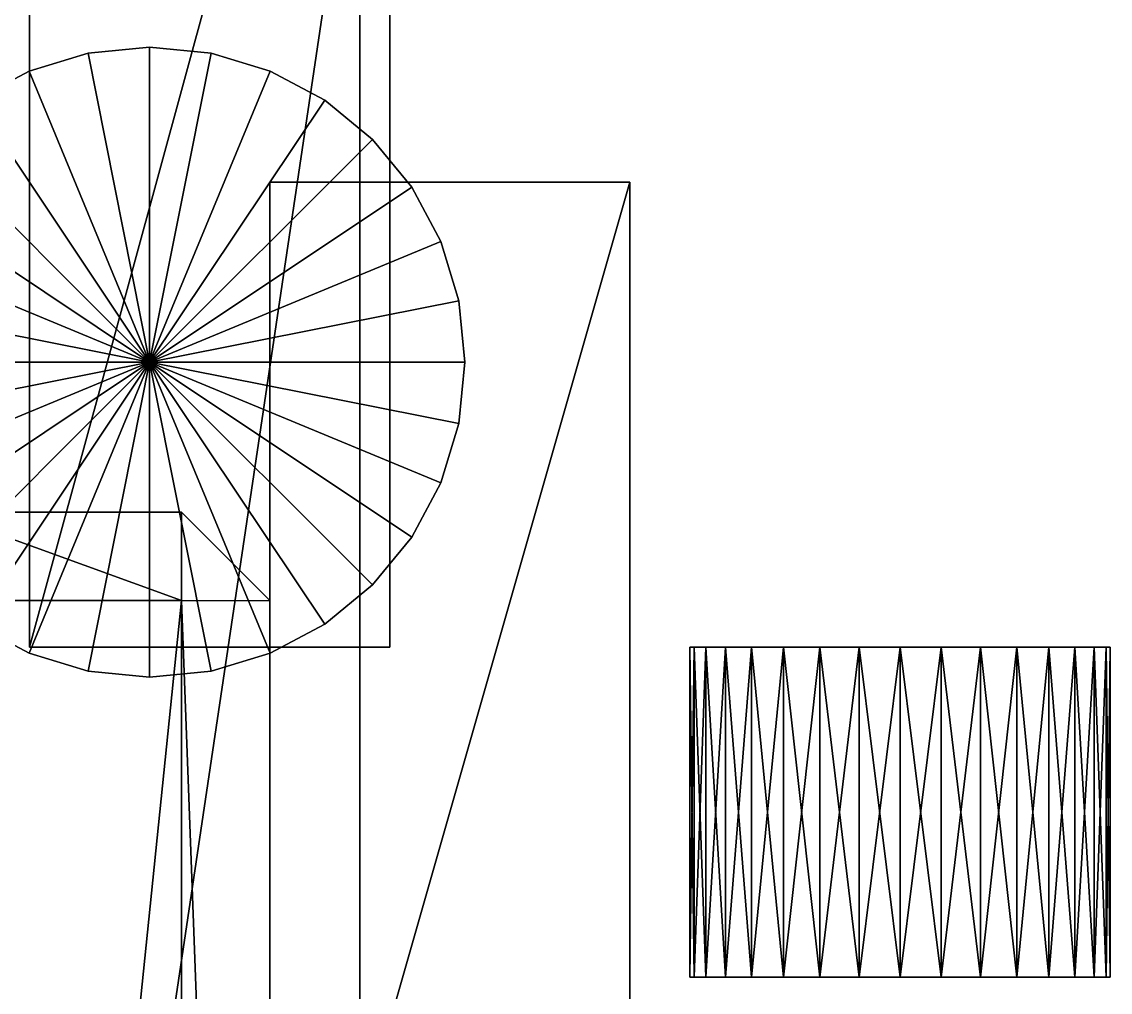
# Model space of a CAD drawing. Header units: millimetres. Extents: x -18 to 4450, y -985 to 970.
# Drawn here: x 3511.5 to 3584, y 608 to 672.7 of the extents above; entities that cross this region are included whole.
import ezdxf

# ---------------------------------------------------------------- set-up
doc = ezdxf.new("R2010")
doc.units = ezdxf.units.MM
for name, color, linetype in [('body__rear_right_tail_lamp_amber_upper_lens', 30, 'CONTINUOUS'), ('body__rear_right_tail_lamp_clear_lower_lens', 7, 'CONTINUOUS'), ('body__rear_right_tail_lamp_red_center_lens', 1, 'CONTINUOUS'), ('chassis__right_rear_bumper_stay_bolt_2', 9, 'CONTINUOUS'), ('hard_top__rear_barn_door_right_subtle_crown', 40, 'CONTINUOUS'), ('hard_top__rear_corner_glass_or_seal_1155', 4, 'CONTINUOUS'), ('hard_top__rear_door_hinge_mount_plate_4', 9, 'CONTINUOUS'), ('hard_top__rear_right_door_hinge_barrel_1', 9, 'CONTINUOUS'), ('hard_top__rear_right_door_hinge_barrel_2', 9, 'CONTINUOUS')]:
    doc.layers.add(name, color=color, linetype=linetype)

msp = doc.modelspace()

# ---------------------------------------------------------------- linework, layer by layer
at = {"layer": 'body__rear_right_tail_lamp_amber_upper_lens'}
for points in [[(3512.000084, 630.999982, 981.999993), (3512.000084, 630.999982, 1024.000049), (3512.000084, 718.999982, 1024.000049)], [(3512.000084, 630.999982, 981.999993), (3512.000084, 718.999982, 1024.000049), (3512.000084, 718.999982, 981.999993)], [(3512.000084, 630.999982, 1024.000049), (3536.000013, 630.999982, 1024.000049), (3536.000013, 718.999982, 1024.000049)], [(3512.000084, 630.999982, 1024.000049), (3536.000013, 718.999982, 1024.000049), (3512.000084, 718.999982, 1024.000049)], [(3512.000084, 630.999982, 981.999993), (3512.000084, 718.999982, 981.999993), (3536.000013, 718.999982, 981.999993)], [(3512.000084, 630.999982, 981.999993), (3536.000013, 718.999982, 981.999993), (3536.000013, 630.999982, 981.999993)], [(3536.000013, 630.999982, 981.999993), (3536.000013, 718.999982, 981.999993), (3536.000013, 718.999982, 1024.000049)], [(3536.000013, 630.999982, 981.999993), (3536.000013, 718.999982, 1024.000049), (3536.000013, 630.999982, 1024.000049)], [(3512.000084, 630.999982, 981.999993), (3536.000013, 630.999982, 981.999993), (3536.000013, 630.999982, 1024.000049)], [(3512.000084, 630.999982, 981.999993), (3536.000013, 630.999982, 1024.000049), (3512.000084, 630.999982, 1024.000049)]]:
    msp.add_3dface(points, dxfattribs=at)
at = {"layer": 'body__rear_right_tail_lamp_clear_lower_lens'}
for points in [[(3512.000084, 630.999982, 878.000021), (3512.000084, 630.999982, 920.000017), (3512.000084, 718.999982, 920.000017)], [(3512.000084, 630.999982, 878.000021), (3512.000084, 718.999982, 920.000017), (3512.000084, 718.999982, 878.000021)], [(3512.000084, 630.999982, 920.000017), (3536.000013, 630.999982, 920.000017), (3536.000013, 718.999982, 920.000017)], [(3512.000084, 630.999982, 920.000017), (3536.000013, 718.999982, 920.000017), (3512.000084, 718.999982, 920.000017)], [(3512.000084, 630.999982, 878.000021), (3512.000084, 718.999982, 878.000021), (3536.000013, 718.999982, 878.000021)], [(3512.000084, 630.999982, 878.000021), (3536.000013, 718.999982, 878.000021), (3536.000013, 630.999982, 878.000021)], [(3536.000013, 630.999982, 878.000021), (3536.000013, 718.999982, 878.000021), (3536.000013, 718.999982, 920.000017)], [(3536.000013, 630.999982, 878.000021), (3536.000013, 718.999982, 920.000017), (3536.000013, 630.999982, 920.000017)], [(3512.000084, 630.999982, 878.000021), (3536.000013, 630.999982, 878.000021), (3536.000013, 630.999982, 920.000017)], [(3512.000084, 630.999982, 878.000021), (3536.000013, 630.999982, 920.000017), (3512.000084, 630.999982, 920.000017)]]:
    msp.add_3dface(points, dxfattribs=at)
at = {"layer": 'body__rear_right_tail_lamp_red_center_lens'}
for points in [[(3512.000084, 630.999982, 930.000007), (3512.000084, 630.999982, 972.000003), (3512.000084, 718.999982, 972.000003)], [(3512.000084, 630.999982, 930.000007), (3512.000084, 718.999982, 972.000003), (3512.000084, 718.999982, 930.000007)], [(3512.000084, 630.999982, 972.000003), (3536.000013, 630.999982, 972.000003), (3536.000013, 718.999982, 972.000003)], [(3512.000084, 630.999982, 972.000003), (3536.000013, 718.999982, 972.000003), (3512.000084, 718.999982, 972.000003)], [(3512.000084, 630.999982, 930.000007), (3512.000084, 718.999982, 930.000007), (3536.000013, 718.999982, 930.000007)], [(3512.000084, 630.999982, 930.000007), (3536.000013, 718.999982, 930.000007), (3536.000013, 630.999982, 930.000007)], [(3536.000013, 630.999982, 930.000007), (3536.000013, 718.999982, 930.000007), (3536.000013, 718.999982, 972.000003)], [(3536.000013, 630.999982, 930.000007), (3536.000013, 718.999982, 972.000003), (3536.000013, 630.999982, 972.000003)], [(3512.000084, 630.999982, 930.000007), (3536.000013, 630.999982, 930.000007), (3536.000013, 630.999982, 972.000003)], [(3512.000084, 630.999982, 930.000007), (3536.000013, 630.999982, 972.000003), (3512.000084, 630.999982, 972.000003)]]:
    msp.add_3dface(points, dxfattribs=at)
at = {"layer": 'chassis__right_rear_bumper_stay_bolt_2'}
for points in [[(3556.26893, 609.000027, 552.731276), (3556.26893, 630.999982, 552.731276), (3555.999994, 630.999982, 550.000012)], [(3556.26893, 609.000027, 552.731276), (3555.999994, 630.999982, 550.000012), (3555.999994, 609.000027, 550.000012)], [(3569.999933, 630.999982, 550.000012), (3556.26893, 630.999982, 552.731276), (3555.999994, 630.999982, 550.000012)], [(3555.999994, 609.000027, 550.000012), (3555.999994, 630.999982, 550.000012), (3556.26893, 630.999982, 547.268748)], [(3555.999994, 609.000027, 550.000012), (3556.26893, 630.999982, 547.268748), (3556.26893, 609.000027, 547.268748)], [(3569.999933, 630.999982, 550.000012), (3555.999994, 630.999982, 550.000012), (3556.26893, 630.999982, 547.268748)], [(3557.065725, 609.000027, 555.357575), (3557.065725, 630.999982, 555.357575), (3556.26893, 630.999982, 552.731276)], [(3557.065725, 609.000027, 555.357575), (3556.26893, 630.999982, 552.731276), (3556.26893, 609.000027, 552.731276)], [(3569.999933, 630.999982, 550.000012), (3557.065725, 630.999982, 555.357575), (3556.26893, 630.999982, 552.731276)], [(3556.26893, 609.000027, 547.268748), (3556.26893, 630.999982, 547.268748), (3557.065725, 630.999982, 544.642448)], [(3556.26893, 609.000027, 547.268748), (3557.065725, 630.999982, 544.642448), (3557.065725, 609.000027, 544.642448)], [(3569.999933, 630.999982, 550.000012), (3556.26893, 630.999982, 547.268748), (3557.065725, 630.999982, 544.642448)], [(3558.359385, 609.000027, 557.778001), (3558.359385, 630.999982, 557.778001), (3557.065725, 630.999982, 555.357575)], [(3558.359385, 609.000027, 557.778001), (3557.065725, 630.999982, 555.357575), (3557.065725, 609.000027, 555.357575)], [(3569.999933, 630.999982, 550.000012), (3558.359385, 630.999982, 557.778001), (3557.065725, 630.999982, 555.357575)], [(3557.065725, 609.000027, 544.642448), (3557.065725, 630.999982, 544.642448), (3558.359385, 630.999982, 542.222023)], [(3557.065725, 609.000027, 544.642448), (3558.359385, 630.999982, 542.222023), (3558.359385, 609.000027, 542.222023)], [(3569.999933, 630.999982, 550.000012), (3557.065725, 630.999982, 544.642448), (3558.359385, 630.999982, 542.222023)], [(3560.100555, 609.000027, 559.899509), (3560.100555, 630.999982, 559.899509), (3558.359385, 630.999982, 557.778001)], [(3560.100555, 609.000027, 559.899509), (3558.359385, 630.999982, 557.778001), (3558.359385, 609.000027, 557.778001)], [(3569.999933, 630.999982, 550.000012), (3560.100555, 630.999982, 559.899509), (3558.359385, 630.999982, 557.778001)], [(3558.359385, 609.000027, 542.222023), (3558.359385, 630.999982, 542.222023), (3560.100555, 630.999982, 540.100515)], [(3558.359385, 609.000027, 542.222023), (3560.100555, 630.999982, 540.100515), (3560.100555, 609.000027, 540.100515)], [(3569.999933, 630.999982, 550.000012), (3558.359385, 630.999982, 542.222023), (3560.100555, 630.999982, 540.100515)], [(3562.222004, 609.000027, 561.640561), (3562.222004, 630.999982, 561.640561), (3560.100555, 630.999982, 559.899509)], [(3562.222004, 609.000027, 561.640561), (3560.100555, 630.999982, 559.899509), (3560.100555, 609.000027, 559.899509)], [(3569.999933, 630.999982, 550.000012), (3562.222004, 630.999982, 561.640561), (3560.100555, 630.999982, 559.899509)], [(3560.100555, 609.000027, 540.100515), (3560.100555, 630.999982, 540.100515), (3562.222004, 630.999982, 538.359404)], [(3560.100555, 609.000027, 540.100515), (3562.222004, 630.999982, 538.359404), (3562.222004, 609.000027, 538.359404)], [(3569.999933, 630.999982, 550.000012), (3560.100555, 630.999982, 540.100515), (3562.222004, 630.999982, 538.359404)], [(3564.642429, 609.000027, 562.934339), (3564.642429, 630.999982, 562.934339), (3562.222004, 630.999982, 561.640561)], [(3564.642429, 609.000027, 562.934339), (3562.222004, 630.999982, 561.640561), (3562.222004, 609.000027, 561.640561)], [(3569.999933, 630.999982, 550.000012), (3564.642429, 630.999982, 562.934339), (3562.222004, 630.999982, 561.640561)], [(3562.222004, 609.000027, 538.359404), (3562.222004, 630.999982, 538.359404), (3564.642429, 630.999982, 537.065685)], [(3562.222004, 609.000027, 538.359404), (3564.642429, 630.999982, 537.065685), (3564.642429, 609.000027, 537.065685)], [(3569.999933, 630.999982, 550.000012), (3562.222004, 630.999982, 538.359404), (3564.642429, 630.999982, 537.065685)], [(3567.268848, 609.000027, 563.731015), (3567.268848, 630.999982, 563.731015), (3564.642429, 630.999982, 562.934339)], [(3567.268848, 609.000027, 563.731015), (3564.642429, 630.999982, 562.934339), (3564.642429, 609.000027, 562.934339)], [(3569.999933, 630.999982, 550.000012), (3567.268848, 630.999982, 563.731015), (3564.642429, 630.999982, 562.934339)], [(3564.642429, 609.000027, 537.065685), (3564.642429, 630.999982, 537.065685), (3567.268848, 630.999982, 536.269009)], [(3564.642429, 609.000027, 537.065685), (3567.268848, 630.999982, 536.269009), (3567.268848, 609.000027, 536.269009)], [(3569.999933, 630.999982, 550.000012), (3564.642429, 630.999982, 537.065685), (3567.268848, 630.999982, 536.269009)], [(3569.999933, 609.000027, 564.00001), (3569.999933, 630.999982, 564.00001), (3567.268848, 630.999982, 563.731015)], [(3569.999933, 609.000027, 564.00001), (3567.268848, 630.999982, 563.731015), (3567.268848, 609.000027, 563.731015)], [(3569.999933, 630.999982, 550.000012), (3569.999933, 630.999982, 564.00001), (3567.268848, 630.999982, 563.731015)], [(3567.268848, 609.000027, 536.269009), (3567.268848, 630.999982, 536.269009), (3569.999933, 630.999982, 536.000013)], [(3567.268848, 609.000027, 536.269009), (3569.999933, 630.999982, 536.000013), (3569.999933, 609.000027, 536.000013)], [(3569.999933, 630.999982, 550.000012), (3567.268848, 630.999982, 536.269009), (3569.999933, 630.999982, 536.000013)], [(3569.999933, 630.999982, 550.000012), (3584.000111, 630.999982, 550.000012), (3583.730936, 630.999982, 552.731276)], [(3569.999933, 630.999982, 550.000012), (3583.730936, 630.999982, 552.731276), (3582.93438, 630.999982, 555.357575)], [(3569.999933, 630.999982, 550.000012), (3582.93438, 630.999982, 555.357575), (3581.640482, 630.999982, 557.778001)], [(3569.999933, 630.999982, 550.000012), (3581.640482, 630.999982, 557.778001), (3579.899549, 630.999982, 559.899509)], [(3569.999933, 630.999982, 550.000012), (3579.899549, 630.999982, 559.899509), (3577.778101, 630.999982, 561.640561)], [(3569.999933, 630.999982, 550.000012), (3577.778101, 630.999982, 561.640561), (3575.357676, 630.999982, 562.934339)], [(3569.999933, 630.999982, 550.000012), (3575.357676, 630.999982, 562.934339), (3572.731256, 630.999982, 563.731015)], [(3572.731256, 609.000027, 563.731015), (3572.731256, 630.999982, 563.731015), (3569.999933, 630.999982, 564.00001)], [(3572.731256, 609.000027, 563.731015), (3569.999933, 630.999982, 564.00001), (3569.999933, 609.000027, 564.00001)], [(3569.999933, 630.999982, 550.000012), (3572.731256, 630.999982, 563.731015), (3569.999933, 630.999982, 564.00001)], [(3569.999933, 609.000027, 536.000013), (3569.999933, 630.999982, 536.000013), (3572.731256, 630.999982, 536.269009)], [(3569.999933, 609.000027, 536.000013), (3572.731256, 630.999982, 536.269009), (3572.731256, 609.000027, 536.269009)], [(3569.999933, 630.999982, 550.000012), (3569.999933, 630.999982, 536.000013), (3572.731256, 630.999982, 536.269009)], [(3569.999933, 630.999982, 550.000012), (3572.731256, 630.999982, 536.269009), (3575.357676, 630.999982, 537.065685)], [(3569.999933, 630.999982, 550.000012), (3575.357676, 630.999982, 537.065685), (3577.778101, 630.999982, 538.359404)], [(3569.999933, 630.999982, 550.000012), (3577.778101, 630.999982, 538.359404), (3579.899549, 630.999982, 540.100515)], [(3569.999933, 630.999982, 550.000012), (3579.899549, 630.999982, 540.100515), (3581.640482, 630.999982, 542.222023)], [(3569.999933, 630.999982, 550.000012), (3581.640482, 630.999982, 542.222023), (3582.93438, 630.999982, 544.642448)], [(3569.999933, 630.999982, 550.000012), (3582.93438, 630.999982, 544.642448), (3583.730936, 630.999982, 547.268748)], [(3569.999933, 630.999982, 550.000012), (3583.730936, 630.999982, 547.268748), (3584.000111, 630.999982, 550.000012)], [(3575.357676, 609.000027, 562.934339), (3575.357676, 630.999982, 562.934339), (3572.731256, 630.999982, 563.731015)], [(3575.357676, 609.000027, 562.934339), (3572.731256, 630.999982, 563.731015), (3572.731256, 609.000027, 563.731015)], [(3572.731256, 609.000027, 536.269009), (3572.731256, 630.999982, 536.269009), (3575.357676, 630.999982, 537.065685)], [(3572.731256, 609.000027, 536.269009), (3575.357676, 630.999982, 537.065685), (3575.357676, 609.000027, 537.065685)], [(3577.778101, 609.000027, 561.640561), (3577.778101, 630.999982, 561.640561), (3575.357676, 630.999982, 562.934339)], [(3577.778101, 609.000027, 561.640561), (3575.357676, 630.999982, 562.934339), (3575.357676, 609.000027, 562.934339)], [(3575.357676, 609.000027, 537.065685), (3575.357676, 630.999982, 537.065685), (3577.778101, 630.999982, 538.359404)], [(3575.357676, 609.000027, 537.065685), (3577.778101, 630.999982, 538.359404), (3577.778101, 609.000027, 538.359404)], [(3579.899549, 609.000027, 559.899509), (3579.899549, 630.999982, 559.899509), (3577.778101, 630.999982, 561.640561)], [(3579.899549, 609.000027, 559.899509), (3577.778101, 630.999982, 561.640561), (3577.778101, 609.000027, 561.640561)], [(3577.778101, 609.000027, 538.359404), (3577.778101, 630.999982, 538.359404), (3579.899549, 630.999982, 540.100515)], [(3577.778101, 609.000027, 538.359404), (3579.899549, 630.999982, 540.100515), (3579.899549, 609.000027, 540.100515)], [(3581.640482, 609.000027, 557.778001), (3581.640482, 630.999982, 557.778001), (3579.899549, 630.999982, 559.899509)], [(3581.640482, 609.000027, 557.778001), (3579.899549, 630.999982, 559.899509), (3579.899549, 609.000027, 559.899509)], [(3579.899549, 609.000027, 540.100515), (3579.899549, 630.999982, 540.100515), (3581.640482, 630.999982, 542.222023)], [(3579.899549, 609.000027, 540.100515), (3581.640482, 630.999982, 542.222023), (3581.640482, 609.000027, 542.222023)], [(3582.93438, 609.000027, 555.357575), (3582.93438, 630.999982, 555.357575), (3581.640482, 630.999982, 557.778001)], [(3582.93438, 609.000027, 555.357575), (3581.640482, 630.999982, 557.778001), (3581.640482, 609.000027, 557.778001)], [(3581.640482, 609.000027, 542.222023), (3581.640482, 630.999982, 542.222023), (3582.93438, 630.999982, 544.642448)], [(3581.640482, 609.000027, 542.222023), (3582.93438, 630.999982, 544.642448), (3582.93438, 609.000027, 544.642448)], [(3583.730936, 609.000027, 552.731276), (3583.730936, 630.999982, 552.731276), (3582.93438, 630.999982, 555.357575)], [(3583.730936, 609.000027, 552.731276), (3582.93438, 630.999982, 555.357575), (3582.93438, 609.000027, 555.357575)], [(3582.93438, 609.000027, 544.642448), (3582.93438, 630.999982, 544.642448), (3583.730936, 630.999982, 547.268748)], [(3582.93438, 609.000027, 544.642448), (3583.730936, 630.999982, 547.268748), (3583.730936, 609.000027, 547.268748)], [(3584.000111, 609.000027, 550.000012), (3584.000111, 630.999982, 550.000012), (3583.730936, 630.999982, 552.731276)], [(3584.000111, 609.000027, 550.000012), (3583.730936, 630.999982, 552.731276), (3583.730936, 609.000027, 552.731276)], [(3583.730936, 609.000027, 547.268748), (3583.730936, 630.999982, 547.268748), (3584.000111, 630.999982, 550.000012)], [(3583.730936, 609.000027, 547.268748), (3584.000111, 630.999982, 550.000012), (3584.000111, 609.000027, 550.000012)], [(3569.999933, 609.000027, 550.000012), (3555.999994, 609.000027, 550.000012), (3556.26893, 609.000027, 552.731276)], [(3569.999933, 609.000027, 550.000012), (3556.26893, 609.000027, 547.268748), (3555.999994, 609.000027, 550.000012)], [(3569.999933, 609.000027, 550.000012), (3556.26893, 609.000027, 552.731276), (3557.065725, 609.000027, 555.357575)], [(3569.999933, 609.000027, 550.000012), (3557.065725, 609.000027, 544.642448), (3556.26893, 609.000027, 547.268748)], [(3569.999933, 609.000027, 550.000012), (3557.065725, 609.000027, 555.357575), (3558.359385, 609.000027, 557.778001)], [(3569.999933, 609.000027, 550.000012), (3558.359385, 609.000027, 542.222023), (3557.065725, 609.000027, 544.642448)], [(3569.999933, 609.000027, 550.000012), (3558.359385, 609.000027, 557.778001), (3560.100555, 609.000027, 559.899509)], [(3569.999933, 609.000027, 550.000012), (3560.100555, 609.000027, 540.100515), (3558.359385, 609.000027, 542.222023)], [(3569.999933, 609.000027, 550.000012), (3560.100555, 609.000027, 559.899509), (3562.222004, 609.000027, 561.640561)], [(3569.999933, 609.000027, 550.000012), (3562.222004, 609.000027, 538.359404), (3560.100555, 609.000027, 540.100515)], [(3569.999933, 609.000027, 550.000012), (3562.222004, 609.000027, 561.640561), (3564.642429, 609.000027, 562.934339)], [(3569.999933, 609.000027, 550.000012), (3564.642429, 609.000027, 537.065685), (3562.222004, 609.000027, 538.359404)], [(3569.999933, 609.000027, 550.000012), (3564.642429, 609.000027, 562.934339), (3567.268848, 609.000027, 563.731015)], [(3569.999933, 609.000027, 550.000012), (3567.268848, 609.000027, 536.269009), (3564.642429, 609.000027, 537.065685)], [(3569.999933, 609.000027, 550.000012), (3567.268848, 609.000027, 563.731015), (3569.999933, 609.000027, 564.00001)], [(3569.999933, 609.000027, 550.000012), (3569.999933, 609.000027, 536.000013), (3567.268848, 609.000027, 536.269009)], [(3569.999933, 609.000027, 550.000012), (3583.730936, 609.000027, 552.731276), (3584.000111, 609.000027, 550.000012)], [(3569.999933, 609.000027, 550.000012), (3582.93438, 609.000027, 555.357575), (3583.730936, 609.000027, 552.731276)], [(3569.999933, 609.000027, 550.000012), (3581.640482, 609.000027, 557.778001), (3582.93438, 609.000027, 555.357575)], [(3569.999933, 609.000027, 550.000012), (3579.899549, 609.000027, 559.899509), (3581.640482, 609.000027, 557.778001)], [(3569.999933, 609.000027, 550.000012), (3577.778101, 609.000027, 561.640561), (3579.899549, 609.000027, 559.899509)], [(3569.999933, 609.000027, 550.000012), (3575.357676, 609.000027, 562.934339), (3577.778101, 609.000027, 561.640561)], [(3569.999933, 609.000027, 550.000012), (3572.731256, 609.000027, 563.731015), (3575.357676, 609.000027, 562.934339)], [(3569.999933, 609.000027, 550.000012), (3569.999933, 609.000027, 564.00001), (3572.731256, 609.000027, 563.731015)], [(3569.999933, 609.000027, 550.000012), (3572.731256, 609.000027, 536.269009), (3569.999933, 609.000027, 536.000013)], [(3569.999933, 609.000027, 550.000012), (3575.357676, 609.000027, 537.065685), (3572.731256, 609.000027, 536.269009)], [(3569.999933, 609.000027, 550.000012), (3577.778101, 609.000027, 538.359404), (3575.357676, 609.000027, 537.065685)], [(3569.999933, 609.000027, 550.000012), (3579.899549, 609.000027, 540.100515), (3577.778101, 609.000027, 538.359404)], [(3569.999933, 609.000027, 550.000012), (3581.640482, 609.000027, 542.222023), (3579.899549, 609.000027, 540.100515)], [(3569.999933, 609.000027, 550.000012), (3582.93438, 609.000027, 544.642448), (3581.640482, 609.000027, 542.222023)], [(3569.999933, 609.000027, 550.000012), (3583.730936, 609.000027, 547.268748), (3582.93438, 609.000027, 544.642448)], [(3569.999933, 609.000027, 550.000012), (3584.000111, 609.000027, 550.000012), (3583.730936, 609.000027, 547.268748)]]:
    msp.add_3dface(points, dxfattribs=at)
at = {"layer": 'hard_top__rear_barn_door_right_subtle_crown'}
for points in [[(3483.999968, 354.000002, 938.000023), (3533.99992, 354.000002, 941.999972), (3533.99992, 689.999998, 924.000025)], [(3483.999968, 354.000002, 938.000023), (3533.99992, 689.999998, 924.000025), (3483.999968, 689.999998, 920.000017)], [(3483.999968, 354.000002, 921.999991), (3483.999968, 689.999998, 903.999984), (3533.99992, 689.999998, 907.999992)], [(3483.999968, 354.000002, 921.999991), (3533.99992, 689.999998, 907.999992), (3533.99992, 354.000002, 925.999999)], [(3533.99992, 354.000002, 941.999972), (3533.99992, 354.000002, 925.999999), (3533.99992, 689.999998, 907.999992)], [(3533.99992, 354.000002, 941.999972), (3533.99992, 689.999998, 907.999992), (3533.99992, 689.999998, 924.000025)]]:
    msp.add_3dface(points, dxfattribs=at)
at = {"layer": 'hard_top__rear_corner_glass_or_seal_1155'}
for points in [[(3505.880117, 639.999986, 1420.87996), (3505.880117, 639.999986, 1709.120035), (3522.119999, 639.999986, 1709.120035)], [(3505.880117, 639.999986, 1420.87996), (3522.119999, 639.999986, 1709.120035), (3522.119999, 639.999986, 1420.87996)], [(3505.880117, 639.999986, 1420.87996), (3505.880117, 634.119987, 1414.999962), (3522.119999, 634.119987, 1414.999962)], [(3505.880117, 639.999986, 1420.87996), (3522.119999, 634.119987, 1414.999962), (3522.119999, 639.999986, 1420.87996)], [(3505.880117, 639.999986, 1709.120035), (3505.880117, 634.119987, 1715.000033), (3522.119999, 634.119987, 1715.000033)], [(3505.880117, 639.999986, 1709.120035), (3522.119999, 634.119987, 1715.000033), (3522.119999, 639.999986, 1709.120035)], [(3528.000116, 634.119987, 1420.87996), (3522.119999, 639.999986, 1420.87996), (3522.119999, 639.999986, 1709.120035)], [(3528.000116, 634.119987, 1420.87996), (3522.119999, 639.999986, 1709.120035), (3528.000116, 634.119987, 1709.120035)], [(3528.000116, 634.119987, 1420.87996), (3522.119999, 639.999986, 1420.87996), (3522.119999, 634.119987, 1414.999962)], [(3528.000116, 634.119987, 1709.120035), (3522.119999, 639.999986, 1709.120035), (3522.119999, 634.119987, 1715.000033)], [(3505.880117, 475.879997, 1715.000033), (3522.119999, 475.879997, 1715.000033), (3522.119999, 634.119987, 1715.000033)], [(3505.880117, 475.879997, 1715.000033), (3522.119999, 634.119987, 1715.000033), (3505.880117, 634.119987, 1715.000033)], [(3505.880117, 475.879997, 1414.999962), (3505.880117, 634.119987, 1414.999962), (3522.119999, 634.119987, 1414.999962)], [(3505.880117, 475.879997, 1414.999962), (3522.119999, 634.119987, 1414.999962), (3522.119999, 475.879997, 1414.999962)], [(3528.000116, 475.879997, 1420.87996), (3522.119999, 475.879997, 1414.999962), (3522.119999, 634.119987, 1414.999962)], [(3528.000116, 475.879997, 1420.87996), (3522.119999, 634.119987, 1414.999962), (3528.000116, 634.119987, 1420.87996)], [(3528.000116, 475.879997, 1709.120035), (3522.119999, 475.879997, 1715.000033), (3522.119999, 634.119987, 1715.000033)], [(3528.000116, 475.879997, 1709.120035), (3522.119999, 634.119987, 1715.000033), (3528.000116, 634.119987, 1709.120035)], [(3528.000116, 475.879997, 1420.87996), (3528.000116, 634.119987, 1420.87996), (3528.000116, 634.119987, 1709.120035)], [(3528.000116, 475.879997, 1420.87996), (3528.000116, 634.119987, 1709.120035), (3528.000116, 475.879997, 1709.120035)]]:
    msp.add_3dface(points, dxfattribs=at)
at = {"layer": 'hard_top__rear_door_hinge_mount_plate_4'}
for points in [[(3528.000116, 578.000009, 1509.99999), (3528.000116, 578.000009, 1605.999947), (3528.000116, 662, 1605.999947)], [(3528.000116, 578.000009, 1509.99999), (3528.000116, 662, 1605.999947), (3528.000116, 662, 1509.99999)], [(3528.000116, 662, 1509.99999), (3528.000116, 662, 1605.999947), (3552.000046, 662, 1605.999947)], [(3528.000116, 662, 1509.99999), (3552.000046, 662, 1605.999947), (3552.000046, 662, 1509.99999)], [(3528.000116, 578.000009, 1605.999947), (3552.000046, 578.000009, 1605.999947), (3552.000046, 662, 1605.999947)], [(3528.000116, 578.000009, 1605.999947), (3552.000046, 662, 1605.999947), (3528.000116, 662, 1605.999947)], [(3528.000116, 578.000009, 1509.99999), (3528.000116, 662, 1509.99999), (3552.000046, 662, 1509.99999)], [(3528.000116, 578.000009, 1509.99999), (3552.000046, 662, 1509.99999), (3552.000046, 578.000009, 1509.99999)], [(3552.000046, 578.000009, 1509.99999), (3552.000046, 662, 1509.99999), (3552.000046, 662, 1605.999947)], [(3552.000046, 578.000009, 1509.99999), (3552.000046, 662, 1605.999947), (3552.000046, 578.000009, 1605.999947)]]:
    msp.add_3dface(points, dxfattribs=at)
at = {"layer": 'hard_top__rear_right_door_hinge_barrel_1'}
for points in [[(3519.999981, 671.000004, 1097.499967), (3519.999981, 671.000004, 1262.500048), (3515.902996, 670.59648, 1262.500048)], [(3519.999981, 671.000004, 1097.499967), (3515.902996, 670.59648, 1262.500048), (3515.902996, 670.59648, 1097.499967)], [(3519.999981, 649.999976, 1097.499967), (3515.902996, 670.59648, 1097.499967), (3519.999981, 671.000004, 1097.499967)], [(3519.999981, 649.999976, 1262.500048), (3519.999981, 671.000004, 1262.500048), (3515.902996, 670.59648, 1262.500048)], [(3524.096966, 670.59648, 1097.499967), (3524.096966, 670.59648, 1262.500048), (3519.999981, 671.000004, 1262.500048)], [(3524.096966, 670.59648, 1097.499967), (3519.999981, 671.000004, 1262.500048), (3519.999981, 671.000004, 1097.499967)], [(3519.999981, 649.999976, 1097.499967), (3519.999981, 671.000004, 1097.499967), (3524.096966, 670.59648, 1097.499967)], [(3519.999981, 649.999976, 1262.500048), (3524.096966, 670.59648, 1262.500048), (3519.999981, 671.000004, 1262.500048)], [(3515.902996, 670.59648, 1097.499967), (3515.902996, 670.59648, 1262.500048), (3511.963606, 669.401467, 1262.500048)], [(3515.902996, 670.59648, 1097.499967), (3511.963606, 669.401467, 1262.500048), (3511.963606, 669.401467, 1097.499967)], [(3519.999981, 649.999976, 1097.499967), (3511.963606, 669.401467, 1097.499967), (3515.902996, 670.59648, 1097.499967)], [(3519.999981, 649.999976, 1262.500048), (3515.902996, 670.59648, 1262.500048), (3511.963606, 669.401467, 1262.500048)], [(3519.999981, 649.999976, 1097.499967), (3524.096966, 670.59648, 1097.499967), (3528.036356, 669.401467, 1097.499967)], [(3519.999981, 649.999976, 1262.500048), (3528.036356, 669.401467, 1262.500048), (3524.096966, 670.59648, 1262.500048)], [(3528.036356, 669.401467, 1097.499967), (3528.036356, 669.401467, 1262.500048), (3524.096966, 670.59648, 1262.500048)], [(3528.036356, 669.401467, 1097.499967), (3524.096966, 670.59648, 1262.500048), (3524.096966, 670.59648, 1097.499967)], [(3511.963606, 669.401467, 1097.499967), (3511.963606, 669.401467, 1262.500048), (3508.332968, 667.460859, 1262.500048)], [(3511.963606, 669.401467, 1097.499967), (3508.332968, 667.460859, 1262.500048), (3508.332968, 667.460859, 1097.499967)], [(3519.999981, 649.999976, 1097.499967), (3508.332968, 667.460859, 1097.499967), (3511.963606, 669.401467, 1097.499967)], [(3519.999981, 649.999976, 1262.500048), (3511.963606, 669.401467, 1262.500048), (3508.332968, 667.460859, 1262.500048)], [(3519.999981, 649.999976, 1097.499967), (3528.036356, 669.401467, 1097.499967), (3531.666994, 667.460859, 1097.499967)], [(3519.999981, 649.999976, 1262.500048), (3531.666994, 667.460859, 1262.500048), (3528.036356, 669.401467, 1262.500048)], [(3531.666994, 667.460859, 1097.499967), (3531.666994, 667.460859, 1262.500048), (3528.036356, 669.401467, 1262.500048)], [(3531.666994, 667.460859, 1097.499967), (3528.036356, 669.401467, 1262.500048), (3528.036356, 669.401467, 1097.499967)], [(3519.999981, 649.999976, 1097.499967), (3505.150795, 664.849222, 1097.499967), (3508.332968, 667.460859, 1097.499967)], [(3519.999981, 649.999976, 1262.500048), (3508.332968, 667.460859, 1262.500048), (3505.150795, 664.849222, 1262.500048)], [(3519.999981, 649.999976, 1097.499967), (3531.666994, 667.460859, 1097.499967), (3534.849167, 664.849222, 1097.499967)], [(3519.999981, 649.999976, 1262.500048), (3534.849167, 664.849222, 1262.500048), (3531.666994, 667.460859, 1262.500048)], [(3534.849167, 664.849222, 1097.499967), (3534.849167, 664.849222, 1262.500048), (3531.666994, 667.460859, 1262.500048)], [(3534.849167, 664.849222, 1097.499967), (3531.666994, 667.460859, 1262.500048), (3531.666994, 667.460859, 1097.499967)], [(3519.999981, 649.999976, 1097.499967), (3502.539158, 661.666989, 1097.499967), (3505.150795, 664.849222, 1097.499967)], [(3519.999981, 649.999976, 1262.500048), (3505.150795, 664.849222, 1262.500048), (3502.539158, 661.666989, 1262.500048)], [(3519.999981, 649.999976, 1097.499967), (3534.849167, 664.849222, 1097.499967), (3537.460804, 661.666989, 1097.499967)], [(3519.999981, 649.999976, 1262.500048), (3537.460804, 661.666989, 1262.500048), (3534.849167, 664.849222, 1262.500048)], [(3537.460804, 661.666989, 1097.499967), (3537.460804, 661.666989, 1262.500048), (3534.849167, 664.849222, 1262.500048)], [(3537.460804, 661.666989, 1097.499967), (3534.849167, 664.849222, 1262.500048), (3534.849167, 664.849222, 1097.499967)], [(3519.999981, 649.999976, 1097.499967), (3500.598431, 658.036351, 1097.499967), (3502.539158, 661.666989, 1097.499967)], [(3519.999981, 649.999976, 1262.500048), (3502.539158, 661.666989, 1262.500048), (3500.598431, 658.036351, 1262.500048)], [(3519.999981, 649.999976, 1097.499967), (3537.460804, 661.666989, 1097.499967), (3539.401531, 658.036351, 1097.499967)], [(3519.999981, 649.999976, 1262.500048), (3539.401531, 658.036351, 1262.500048), (3537.460804, 661.666989, 1262.500048)], [(3539.401531, 658.036351, 1097.499967), (3539.401531, 658.036351, 1262.500048), (3537.460804, 661.666989, 1262.500048)], [(3539.401531, 658.036351, 1097.499967), (3537.460804, 661.666989, 1262.500048), (3537.460804, 661.666989, 1097.499967)], [(3519.999981, 649.999976, 1097.499967), (3499.403477, 654.096901, 1097.499967), (3500.598431, 658.036351, 1097.499967)], [(3519.999981, 649.999976, 1262.500048), (3500.598431, 658.036351, 1262.500048), (3499.403477, 654.096901, 1262.500048)], [(3519.999981, 649.999976, 1097.499967), (3539.401531, 658.036351, 1097.499967), (3540.596485, 654.096901, 1097.499967)], [(3519.999981, 649.999976, 1262.500048), (3540.596485, 654.096901, 1262.500048), (3539.401531, 658.036351, 1262.500048)], [(3540.596485, 654.096901, 1097.499967), (3540.596485, 654.096901, 1262.500048), (3539.401531, 658.036351, 1262.500048)], [(3540.596485, 654.096901, 1097.499967), (3539.401531, 658.036351, 1262.500048), (3539.401531, 658.036351, 1097.499967)], [(3519.999981, 649.999976, 1097.499967), (3499.000072, 649.999976, 1097.499967), (3499.403477, 654.096901, 1097.499967)], [(3519.999981, 649.999976, 1262.500048), (3499.403477, 654.096901, 1262.500048), (3499.000072, 649.999976, 1262.500048)], [(3519.999981, 649.999976, 1097.499967), (3540.596485, 654.096901, 1097.499967), (3540.999889, 649.999976, 1097.499967)], [(3519.999981, 649.999976, 1262.500048), (3540.999889, 649.999976, 1262.500048), (3540.596485, 654.096901, 1262.500048)], [(3540.999889, 649.999976, 1097.499967), (3540.999889, 649.999976, 1262.500048), (3540.596485, 654.096901, 1262.500048)], [(3540.999889, 649.999976, 1097.499967), (3540.596485, 654.096901, 1262.500048), (3540.596485, 654.096901, 1097.499967)], [(3519.999981, 649.999976, 1097.499967), (3499.403477, 645.903111, 1097.499967), (3499.000072, 649.999976, 1097.499967)], [(3519.999981, 649.999976, 1262.500048), (3499.000072, 649.999976, 1262.500048), (3499.403477, 645.903111, 1262.500048)], [(3519.999981, 649.999976, 1097.499967), (3500.598431, 641.963661, 1097.499967), (3499.403477, 645.903111, 1097.499967)], [(3519.999981, 649.999976, 1262.500048), (3499.403477, 645.903111, 1262.500048), (3500.598431, 641.963661, 1262.500048)], [(3519.999981, 649.999976, 1097.499967), (3502.539158, 638.333023, 1097.499967), (3500.598431, 641.963661, 1097.499967)], [(3519.999981, 649.999976, 1262.500048), (3500.598431, 641.963661, 1262.500048), (3502.539158, 638.333023, 1262.500048)], [(3519.999981, 649.999976, 1097.499967), (3505.150795, 635.150731, 1097.499967), (3502.539158, 638.333023, 1097.499967)], [(3519.999981, 649.999976, 1262.500048), (3502.539158, 638.333023, 1262.500048), (3505.150795, 635.150731, 1262.500048)], [(3519.999981, 649.999976, 1097.499967), (3508.332968, 632.539153, 1097.499967), (3505.150795, 635.150731, 1097.499967)], [(3519.999981, 649.999976, 1262.500048), (3505.150795, 635.150731, 1262.500048), (3508.332968, 632.539153, 1262.500048)], [(3519.999981, 649.999976, 1097.499967), (3511.963606, 630.598545, 1097.499967), (3508.332968, 632.539153, 1097.499967)], [(3519.999981, 649.999976, 1262.500048), (3508.332968, 632.539153, 1262.500048), (3511.963606, 630.598545, 1262.500048)], [(3519.999981, 649.999976, 1097.499967), (3515.902996, 629.403532, 1097.499967), (3511.963606, 630.598545, 1097.499967)], [(3519.999981, 649.999976, 1262.500048), (3511.963606, 630.598545, 1262.500048), (3515.902996, 629.403532, 1262.500048)], [(3519.999981, 649.999976, 1097.499967), (3519.999981, 629.000008, 1097.499967), (3515.902996, 629.403532, 1097.499967)], [(3519.999981, 649.999976, 1262.500048), (3515.902996, 629.403532, 1262.500048), (3519.999981, 629.000008, 1262.500048)], [(3519.999981, 649.999976, 1097.499967), (3524.096966, 629.403532, 1097.499967), (3519.999981, 629.000008, 1097.499967)], [(3519.999981, 649.999976, 1262.500048), (3519.999981, 629.000008, 1262.500048), (3524.096966, 629.403532, 1262.500048)], [(3519.999981, 649.999976, 1097.499967), (3528.036356, 630.598545, 1097.499967), (3524.096966, 629.403532, 1097.499967)], [(3519.999981, 649.999976, 1262.500048), (3524.096966, 629.403532, 1262.500048), (3528.036356, 630.598545, 1262.500048)], [(3519.999981, 649.999976, 1097.499967), (3531.666994, 632.539153, 1097.499967), (3528.036356, 630.598545, 1097.499967)], [(3519.999981, 649.999976, 1262.500048), (3528.036356, 630.598545, 1262.500048), (3531.666994, 632.539153, 1262.500048)], [(3519.999981, 649.999976, 1097.499967), (3534.849167, 635.150731, 1097.499967), (3531.666994, 632.539153, 1097.499967)], [(3519.999981, 649.999976, 1262.500048), (3531.666994, 632.539153, 1262.500048), (3534.849167, 635.150731, 1262.500048)], [(3519.999981, 649.999976, 1097.499967), (3537.460804, 638.333023, 1097.499967), (3534.849167, 635.150731, 1097.499967)], [(3519.999981, 649.999976, 1262.500048), (3534.849167, 635.150731, 1262.500048), (3537.460804, 638.333023, 1262.500048)], [(3519.999981, 649.999976, 1097.499967), (3539.401531, 641.963661, 1097.499967), (3537.460804, 638.333023, 1097.499967)], [(3519.999981, 649.999976, 1262.500048), (3537.460804, 638.333023, 1262.500048), (3539.401531, 641.963661, 1262.500048)], [(3519.999981, 649.999976, 1097.499967), (3540.596485, 645.903111, 1097.499967), (3539.401531, 641.963661, 1097.499967)], [(3519.999981, 649.999976, 1262.500048), (3539.401531, 641.963661, 1262.500048), (3540.596485, 645.903111, 1262.500048)], [(3519.999981, 649.999976, 1097.499967), (3540.999889, 649.999976, 1097.499967), (3540.596485, 645.903111, 1097.499967)], [(3519.999981, 649.999976, 1262.500048), (3540.596485, 645.903111, 1262.500048), (3540.999889, 649.999976, 1262.500048)], [(3540.596485, 645.903111, 1097.499967), (3540.596485, 645.903111, 1262.500048), (3540.999889, 649.999976, 1262.500048)], [(3540.596485, 645.903111, 1097.499967), (3540.999889, 649.999976, 1262.500048), (3540.999889, 649.999976, 1097.499967)], [(3539.401531, 641.963661, 1097.499967), (3539.401531, 641.963661, 1262.500048), (3540.596485, 645.903111, 1262.500048)], [(3539.401531, 641.963661, 1097.499967), (3540.596485, 645.903111, 1262.500048), (3540.596485, 645.903111, 1097.499967)], [(3537.460804, 638.333023, 1097.499967), (3537.460804, 638.333023, 1262.500048), (3539.401531, 641.963661, 1262.500048)], [(3537.460804, 638.333023, 1097.499967), (3539.401531, 641.963661, 1262.500048), (3539.401531, 641.963661, 1097.499967)], [(3534.849167, 635.150731, 1097.499967), (3534.849167, 635.150731, 1262.500048), (3537.460804, 638.333023, 1262.500048)], [(3534.849167, 635.150731, 1097.499967), (3537.460804, 638.333023, 1262.500048), (3537.460804, 638.333023, 1097.499967)], [(3531.666994, 632.539153, 1097.499967), (3531.666994, 632.539153, 1262.500048), (3534.849167, 635.150731, 1262.500048)], [(3531.666994, 632.539153, 1097.499967), (3534.849167, 635.150731, 1262.500048), (3534.849167, 635.150731, 1097.499967)], [(3508.332968, 632.539153, 1097.499967), (3508.332968, 632.539153, 1262.500048), (3511.963606, 630.598545, 1262.500048)], [(3508.332968, 632.539153, 1097.499967), (3511.963606, 630.598545, 1262.500048), (3511.963606, 630.598545, 1097.499967)], [(3528.036356, 630.598545, 1097.499967), (3528.036356, 630.598545, 1262.500048), (3531.666994, 632.539153, 1262.500048)], [(3528.036356, 630.598545, 1097.499967), (3531.666994, 632.539153, 1262.500048), (3531.666994, 632.539153, 1097.499967)], [(3511.963606, 630.598545, 1097.499967), (3511.963606, 630.598545, 1262.500048), (3515.902996, 629.403532, 1262.500048)], [(3511.963606, 630.598545, 1097.499967), (3515.902996, 629.403532, 1262.500048), (3515.902996, 629.403532, 1097.499967)], [(3524.096966, 629.403532, 1097.499967), (3524.096966, 629.403532, 1262.500048), (3528.036356, 630.598545, 1262.500048)], [(3524.096966, 629.403532, 1097.499967), (3528.036356, 630.598545, 1262.500048), (3528.036356, 630.598545, 1097.499967)], [(3515.902996, 629.403532, 1097.499967), (3515.902996, 629.403532, 1262.500048), (3519.999981, 629.000008, 1262.500048)], [(3515.902996, 629.403532, 1097.499967), (3519.999981, 629.000008, 1262.500048), (3519.999981, 629.000008, 1097.499967)], [(3519.999981, 629.000008, 1097.499967), (3519.999981, 629.000008, 1262.500048), (3524.096966, 629.403532, 1262.500048)], [(3519.999981, 629.000008, 1097.499967), (3524.096966, 629.403532, 1262.500048), (3524.096966, 629.403532, 1097.499967)]]:
    msp.add_3dface(points, dxfattribs=at)
at = {"layer": 'hard_top__rear_right_door_hinge_barrel_2'}
for points in [[(3519.999981, 671.000004, 1427.50001), (3519.999981, 671.000004, 1592.499971), (3515.902996, 670.59648, 1592.499971)], [(3519.999981, 671.000004, 1427.50001), (3515.902996, 670.59648, 1592.499971), (3515.902996, 670.59648, 1427.50001)], [(3519.999981, 649.999976, 1427.50001), (3515.902996, 670.59648, 1427.50001), (3519.999981, 671.000004, 1427.50001)], [(3519.999981, 649.999976, 1592.499971), (3519.999981, 671.000004, 1592.499971), (3515.902996, 670.59648, 1592.499971)], [(3524.096966, 670.59648, 1427.50001), (3524.096966, 670.59648, 1592.499971), (3519.999981, 671.000004, 1592.499971)], [(3524.096966, 670.59648, 1427.50001), (3519.999981, 671.000004, 1592.499971), (3519.999981, 671.000004, 1427.50001)], [(3519.999981, 649.999976, 1427.50001), (3519.999981, 671.000004, 1427.50001), (3524.096966, 670.59648, 1427.50001)], [(3519.999981, 649.999976, 1592.499971), (3524.096966, 670.59648, 1592.499971), (3519.999981, 671.000004, 1592.499971)], [(3515.902996, 670.59648, 1427.50001), (3515.902996, 670.59648, 1592.499971), (3511.963606, 669.401467, 1592.499971)], [(3515.902996, 670.59648, 1427.50001), (3511.963606, 669.401467, 1592.499971), (3511.963606, 669.401467, 1427.50001)], [(3519.999981, 649.999976, 1427.50001), (3511.963606, 669.401467, 1427.50001), (3515.902996, 670.59648, 1427.50001)], [(3519.999981, 649.999976, 1592.499971), (3515.902996, 670.59648, 1592.499971), (3511.963606, 669.401467, 1592.499971)], [(3519.999981, 649.999976, 1427.50001), (3524.096966, 670.59648, 1427.50001), (3528.036356, 669.401467, 1427.50001)], [(3519.999981, 649.999976, 1592.499971), (3528.036356, 669.401467, 1592.499971), (3524.096966, 670.59648, 1592.499971)], [(3528.036356, 669.401467, 1427.50001), (3528.036356, 669.401467, 1592.499971), (3524.096966, 670.59648, 1592.499971)], [(3528.036356, 669.401467, 1427.50001), (3524.096966, 670.59648, 1592.499971), (3524.096966, 670.59648, 1427.50001)], [(3511.963606, 669.401467, 1427.50001), (3511.963606, 669.401467, 1592.499971), (3508.332968, 667.460859, 1592.499971)], [(3511.963606, 669.401467, 1427.50001), (3508.332968, 667.460859, 1592.499971), (3508.332968, 667.460859, 1427.50001)], [(3519.999981, 649.999976, 1427.50001), (3508.332968, 667.460859, 1427.50001), (3511.963606, 669.401467, 1427.50001)], [(3519.999981, 649.999976, 1592.499971), (3511.963606, 669.401467, 1592.499971), (3508.332968, 667.460859, 1592.499971)], [(3519.999981, 649.999976, 1427.50001), (3528.036356, 669.401467, 1427.50001), (3531.666994, 667.460859, 1427.50001)], [(3519.999981, 649.999976, 1592.499971), (3531.666994, 667.460859, 1592.499971), (3528.036356, 669.401467, 1592.499971)], [(3531.666994, 667.460859, 1427.50001), (3531.666994, 667.460859, 1592.499971), (3528.036356, 669.401467, 1592.499971)], [(3531.666994, 667.460859, 1427.50001), (3528.036356, 669.401467, 1592.499971), (3528.036356, 669.401467, 1427.50001)], [(3519.999981, 649.999976, 1427.50001), (3505.150795, 664.849222, 1427.50001), (3508.332968, 667.460859, 1427.50001)], [(3519.999981, 649.999976, 1592.499971), (3508.332968, 667.460859, 1592.499971), (3505.150795, 664.849222, 1592.499971)], [(3519.999981, 649.999976, 1427.50001), (3531.666994, 667.460859, 1427.50001), (3534.849167, 664.849222, 1427.50001)], [(3519.999981, 649.999976, 1592.499971), (3534.849167, 664.849222, 1592.499971), (3531.666994, 667.460859, 1592.499971)], [(3534.849167, 664.849222, 1427.50001), (3534.849167, 664.849222, 1592.499971), (3531.666994, 667.460859, 1592.499971)], [(3534.849167, 664.849222, 1427.50001), (3531.666994, 667.460859, 1592.499971), (3531.666994, 667.460859, 1427.50001)], [(3519.999981, 649.999976, 1427.50001), (3502.539158, 661.666989, 1427.50001), (3505.150795, 664.849222, 1427.50001)], [(3519.999981, 649.999976, 1592.499971), (3505.150795, 664.849222, 1592.499971), (3502.539158, 661.666989, 1592.499971)], [(3519.999981, 649.999976, 1427.50001), (3534.849167, 664.849222, 1427.50001), (3537.460804, 661.666989, 1427.50001)], [(3519.999981, 649.999976, 1592.499971), (3537.460804, 661.666989, 1592.499971), (3534.849167, 664.849222, 1592.499971)], [(3537.460804, 661.666989, 1427.50001), (3537.460804, 661.666989, 1592.499971), (3534.849167, 664.849222, 1592.499971)], [(3537.460804, 661.666989, 1427.50001), (3534.849167, 664.849222, 1592.499971), (3534.849167, 664.849222, 1427.50001)], [(3519.999981, 649.999976, 1427.50001), (3500.598431, 658.036351, 1427.50001), (3502.539158, 661.666989, 1427.50001)], [(3519.999981, 649.999976, 1592.499971), (3502.539158, 661.666989, 1592.499971), (3500.598431, 658.036351, 1592.499971)], [(3519.999981, 649.999976, 1427.50001), (3537.460804, 661.666989, 1427.50001), (3539.401531, 658.036351, 1427.50001)], [(3519.999981, 649.999976, 1592.499971), (3539.401531, 658.036351, 1592.499971), (3537.460804, 661.666989, 1592.499971)], [(3539.401531, 658.036351, 1427.50001), (3539.401531, 658.036351, 1592.499971), (3537.460804, 661.666989, 1592.499971)], [(3539.401531, 658.036351, 1427.50001), (3537.460804, 661.666989, 1592.499971), (3537.460804, 661.666989, 1427.50001)], [(3519.999981, 649.999976, 1427.50001), (3499.403477, 654.096901, 1427.50001), (3500.598431, 658.036351, 1427.50001)], [(3519.999981, 649.999976, 1592.499971), (3500.598431, 658.036351, 1592.499971), (3499.403477, 654.096901, 1592.499971)], [(3519.999981, 649.999976, 1427.50001), (3539.401531, 658.036351, 1427.50001), (3540.596485, 654.096901, 1427.50001)], [(3519.999981, 649.999976, 1592.499971), (3540.596485, 654.096901, 1592.499971), (3539.401531, 658.036351, 1592.499971)], [(3540.596485, 654.096901, 1427.50001), (3540.596485, 654.096901, 1592.499971), (3539.401531, 658.036351, 1592.499971)], [(3540.596485, 654.096901, 1427.50001), (3539.401531, 658.036351, 1592.499971), (3539.401531, 658.036351, 1427.50001)], [(3519.999981, 649.999976, 1427.50001), (3499.000072, 649.999976, 1427.50001), (3499.403477, 654.096901, 1427.50001)], [(3519.999981, 649.999976, 1592.499971), (3499.403477, 654.096901, 1592.499971), (3499.000072, 649.999976, 1592.499971)], [(3519.999981, 649.999976, 1427.50001), (3540.596485, 654.096901, 1427.50001), (3540.999889, 649.999976, 1427.50001)], [(3519.999981, 649.999976, 1592.499971), (3540.999889, 649.999976, 1592.499971), (3540.596485, 654.096901, 1592.499971)], [(3540.999889, 649.999976, 1427.50001), (3540.999889, 649.999976, 1592.499971), (3540.596485, 654.096901, 1592.499971)], [(3540.999889, 649.999976, 1427.50001), (3540.596485, 654.096901, 1592.499971), (3540.596485, 654.096901, 1427.50001)], [(3519.999981, 649.999976, 1427.50001), (3499.403477, 645.903111, 1427.50001), (3499.000072, 649.999976, 1427.50001)], [(3519.999981, 649.999976, 1592.499971), (3499.000072, 649.999976, 1592.499971), (3499.403477, 645.903111, 1592.499971)], [(3519.999981, 649.999976, 1427.50001), (3500.598431, 641.963661, 1427.50001), (3499.403477, 645.903111, 1427.50001)], [(3519.999981, 649.999976, 1592.499971), (3499.403477, 645.903111, 1592.499971), (3500.598431, 641.963661, 1592.499971)], [(3519.999981, 649.999976, 1427.50001), (3502.539158, 638.333023, 1427.50001), (3500.598431, 641.963661, 1427.50001)], [(3519.999981, 649.999976, 1592.499971), (3500.598431, 641.963661, 1592.499971), (3502.539158, 638.333023, 1592.499971)], [(3519.999981, 649.999976, 1427.50001), (3505.150795, 635.150731, 1427.50001), (3502.539158, 638.333023, 1427.50001)], [(3519.999981, 649.999976, 1592.499971), (3502.539158, 638.333023, 1592.499971), (3505.150795, 635.150731, 1592.499971)], [(3519.999981, 649.999976, 1427.50001), (3508.332968, 632.539153, 1427.50001), (3505.150795, 635.150731, 1427.50001)], [(3519.999981, 649.999976, 1592.499971), (3505.150795, 635.150731, 1592.499971), (3508.332968, 632.539153, 1592.499971)], [(3519.999981, 649.999976, 1427.50001), (3511.963606, 630.598545, 1427.50001), (3508.332968, 632.539153, 1427.50001)], [(3519.999981, 649.999976, 1592.499971), (3508.332968, 632.539153, 1592.499971), (3511.963606, 630.598545, 1592.499971)], [(3519.999981, 649.999976, 1427.50001), (3515.902996, 629.403532, 1427.50001), (3511.963606, 630.598545, 1427.50001)], [(3519.999981, 649.999976, 1592.499971), (3511.963606, 630.598545, 1592.499971), (3515.902996, 629.403532, 1592.499971)], [(3519.999981, 649.999976, 1427.50001), (3519.999981, 629.000008, 1427.50001), (3515.902996, 629.403532, 1427.50001)], [(3519.999981, 649.999976, 1592.499971), (3515.902996, 629.403532, 1592.499971), (3519.999981, 629.000008, 1592.499971)], [(3519.999981, 649.999976, 1427.50001), (3524.096966, 629.403532, 1427.50001), (3519.999981, 629.000008, 1427.50001)], [(3519.999981, 649.999976, 1592.499971), (3519.999981, 629.000008, 1592.499971), (3524.096966, 629.403532, 1592.499971)], [(3519.999981, 649.999976, 1427.50001), (3528.036356, 630.598545, 1427.50001), (3524.096966, 629.403532, 1427.50001)], [(3519.999981, 649.999976, 1592.499971), (3524.096966, 629.403532, 1592.499971), (3528.036356, 630.598545, 1592.499971)], [(3519.999981, 649.999976, 1427.50001), (3531.666994, 632.539153, 1427.50001), (3528.036356, 630.598545, 1427.50001)], [(3519.999981, 649.999976, 1592.499971), (3528.036356, 630.598545, 1592.499971), (3531.666994, 632.539153, 1592.499971)], [(3519.999981, 649.999976, 1427.50001), (3534.849167, 635.150731, 1427.50001), (3531.666994, 632.539153, 1427.50001)], [(3519.999981, 649.999976, 1592.499971), (3531.666994, 632.539153, 1592.499971), (3534.849167, 635.150731, 1592.499971)], [(3519.999981, 649.999976, 1427.50001), (3537.460804, 638.333023, 1427.50001), (3534.849167, 635.150731, 1427.50001)], [(3519.999981, 649.999976, 1592.499971), (3534.849167, 635.150731, 1592.499971), (3537.460804, 638.333023, 1592.499971)], [(3519.999981, 649.999976, 1427.50001), (3539.401531, 641.963661, 1427.50001), (3537.460804, 638.333023, 1427.50001)], [(3519.999981, 649.999976, 1592.499971), (3537.460804, 638.333023, 1592.499971), (3539.401531, 641.963661, 1592.499971)], [(3519.999981, 649.999976, 1427.50001), (3540.596485, 645.903111, 1427.50001), (3539.401531, 641.963661, 1427.50001)], [(3519.999981, 649.999976, 1592.499971), (3539.401531, 641.963661, 1592.499971), (3540.596485, 645.903111, 1592.499971)], [(3519.999981, 649.999976, 1427.50001), (3540.999889, 649.999976, 1427.50001), (3540.596485, 645.903111, 1427.50001)], [(3519.999981, 649.999976, 1592.499971), (3540.596485, 645.903111, 1592.499971), (3540.999889, 649.999976, 1592.499971)], [(3540.596485, 645.903111, 1427.50001), (3540.596485, 645.903111, 1592.499971), (3540.999889, 649.999976, 1592.499971)], [(3540.596485, 645.903111, 1427.50001), (3540.999889, 649.999976, 1592.499971), (3540.999889, 649.999976, 1427.50001)], [(3539.401531, 641.963661, 1427.50001), (3539.401531, 641.963661, 1592.499971), (3540.596485, 645.903111, 1592.499971)], [(3539.401531, 641.963661, 1427.50001), (3540.596485, 645.903111, 1592.499971), (3540.596485, 645.903111, 1427.50001)], [(3537.460804, 638.333023, 1427.50001), (3537.460804, 638.333023, 1592.499971), (3539.401531, 641.963661, 1592.499971)], [(3537.460804, 638.333023, 1427.50001), (3539.401531, 641.963661, 1592.499971), (3539.401531, 641.963661, 1427.50001)], [(3534.849167, 635.150731, 1427.50001), (3534.849167, 635.150731, 1592.499971), (3537.460804, 638.333023, 1592.499971)], [(3534.849167, 635.150731, 1427.50001), (3537.460804, 638.333023, 1592.499971), (3537.460804, 638.333023, 1427.50001)], [(3531.666994, 632.539153, 1427.50001), (3531.666994, 632.539153, 1592.499971), (3534.849167, 635.150731, 1592.499971)], [(3531.666994, 632.539153, 1427.50001), (3534.849167, 635.150731, 1592.499971), (3534.849167, 635.150731, 1427.50001)], [(3508.332968, 632.539153, 1427.50001), (3508.332968, 632.539153, 1592.499971), (3511.963606, 630.598545, 1592.499971)], [(3508.332968, 632.539153, 1427.50001), (3511.963606, 630.598545, 1592.499971), (3511.963606, 630.598545, 1427.50001)], [(3528.036356, 630.598545, 1427.50001), (3528.036356, 630.598545, 1592.499971), (3531.666994, 632.539153, 1592.499971)], [(3528.036356, 630.598545, 1427.50001), (3531.666994, 632.539153, 1592.499971), (3531.666994, 632.539153, 1427.50001)], [(3511.963606, 630.598545, 1427.50001), (3511.963606, 630.598545, 1592.499971), (3515.902996, 629.403532, 1592.499971)], [(3511.963606, 630.598545, 1427.50001), (3515.902996, 629.403532, 1592.499971), (3515.902996, 629.403532, 1427.50001)], [(3524.096966, 629.403532, 1427.50001), (3524.096966, 629.403532, 1592.499971), (3528.036356, 630.598545, 1592.499971)], [(3524.096966, 629.403532, 1427.50001), (3528.036356, 630.598545, 1592.499971), (3528.036356, 630.598545, 1427.50001)], [(3515.902996, 629.403532, 1427.50001), (3515.902996, 629.403532, 1592.499971), (3519.999981, 629.000008, 1592.499971)], [(3515.902996, 629.403532, 1427.50001), (3519.999981, 629.000008, 1592.499971), (3519.999981, 629.000008, 1427.50001)], [(3519.999981, 629.000008, 1427.50001), (3519.999981, 629.000008, 1592.499971), (3524.096966, 629.403532, 1592.499971)], [(3519.999981, 629.000008, 1427.50001), (3524.096966, 629.403532, 1592.499971), (3524.096966, 629.403532, 1427.50001)]]:
    msp.add_3dface(points, dxfattribs=at)

doc.saveas('drawing.dxf')
